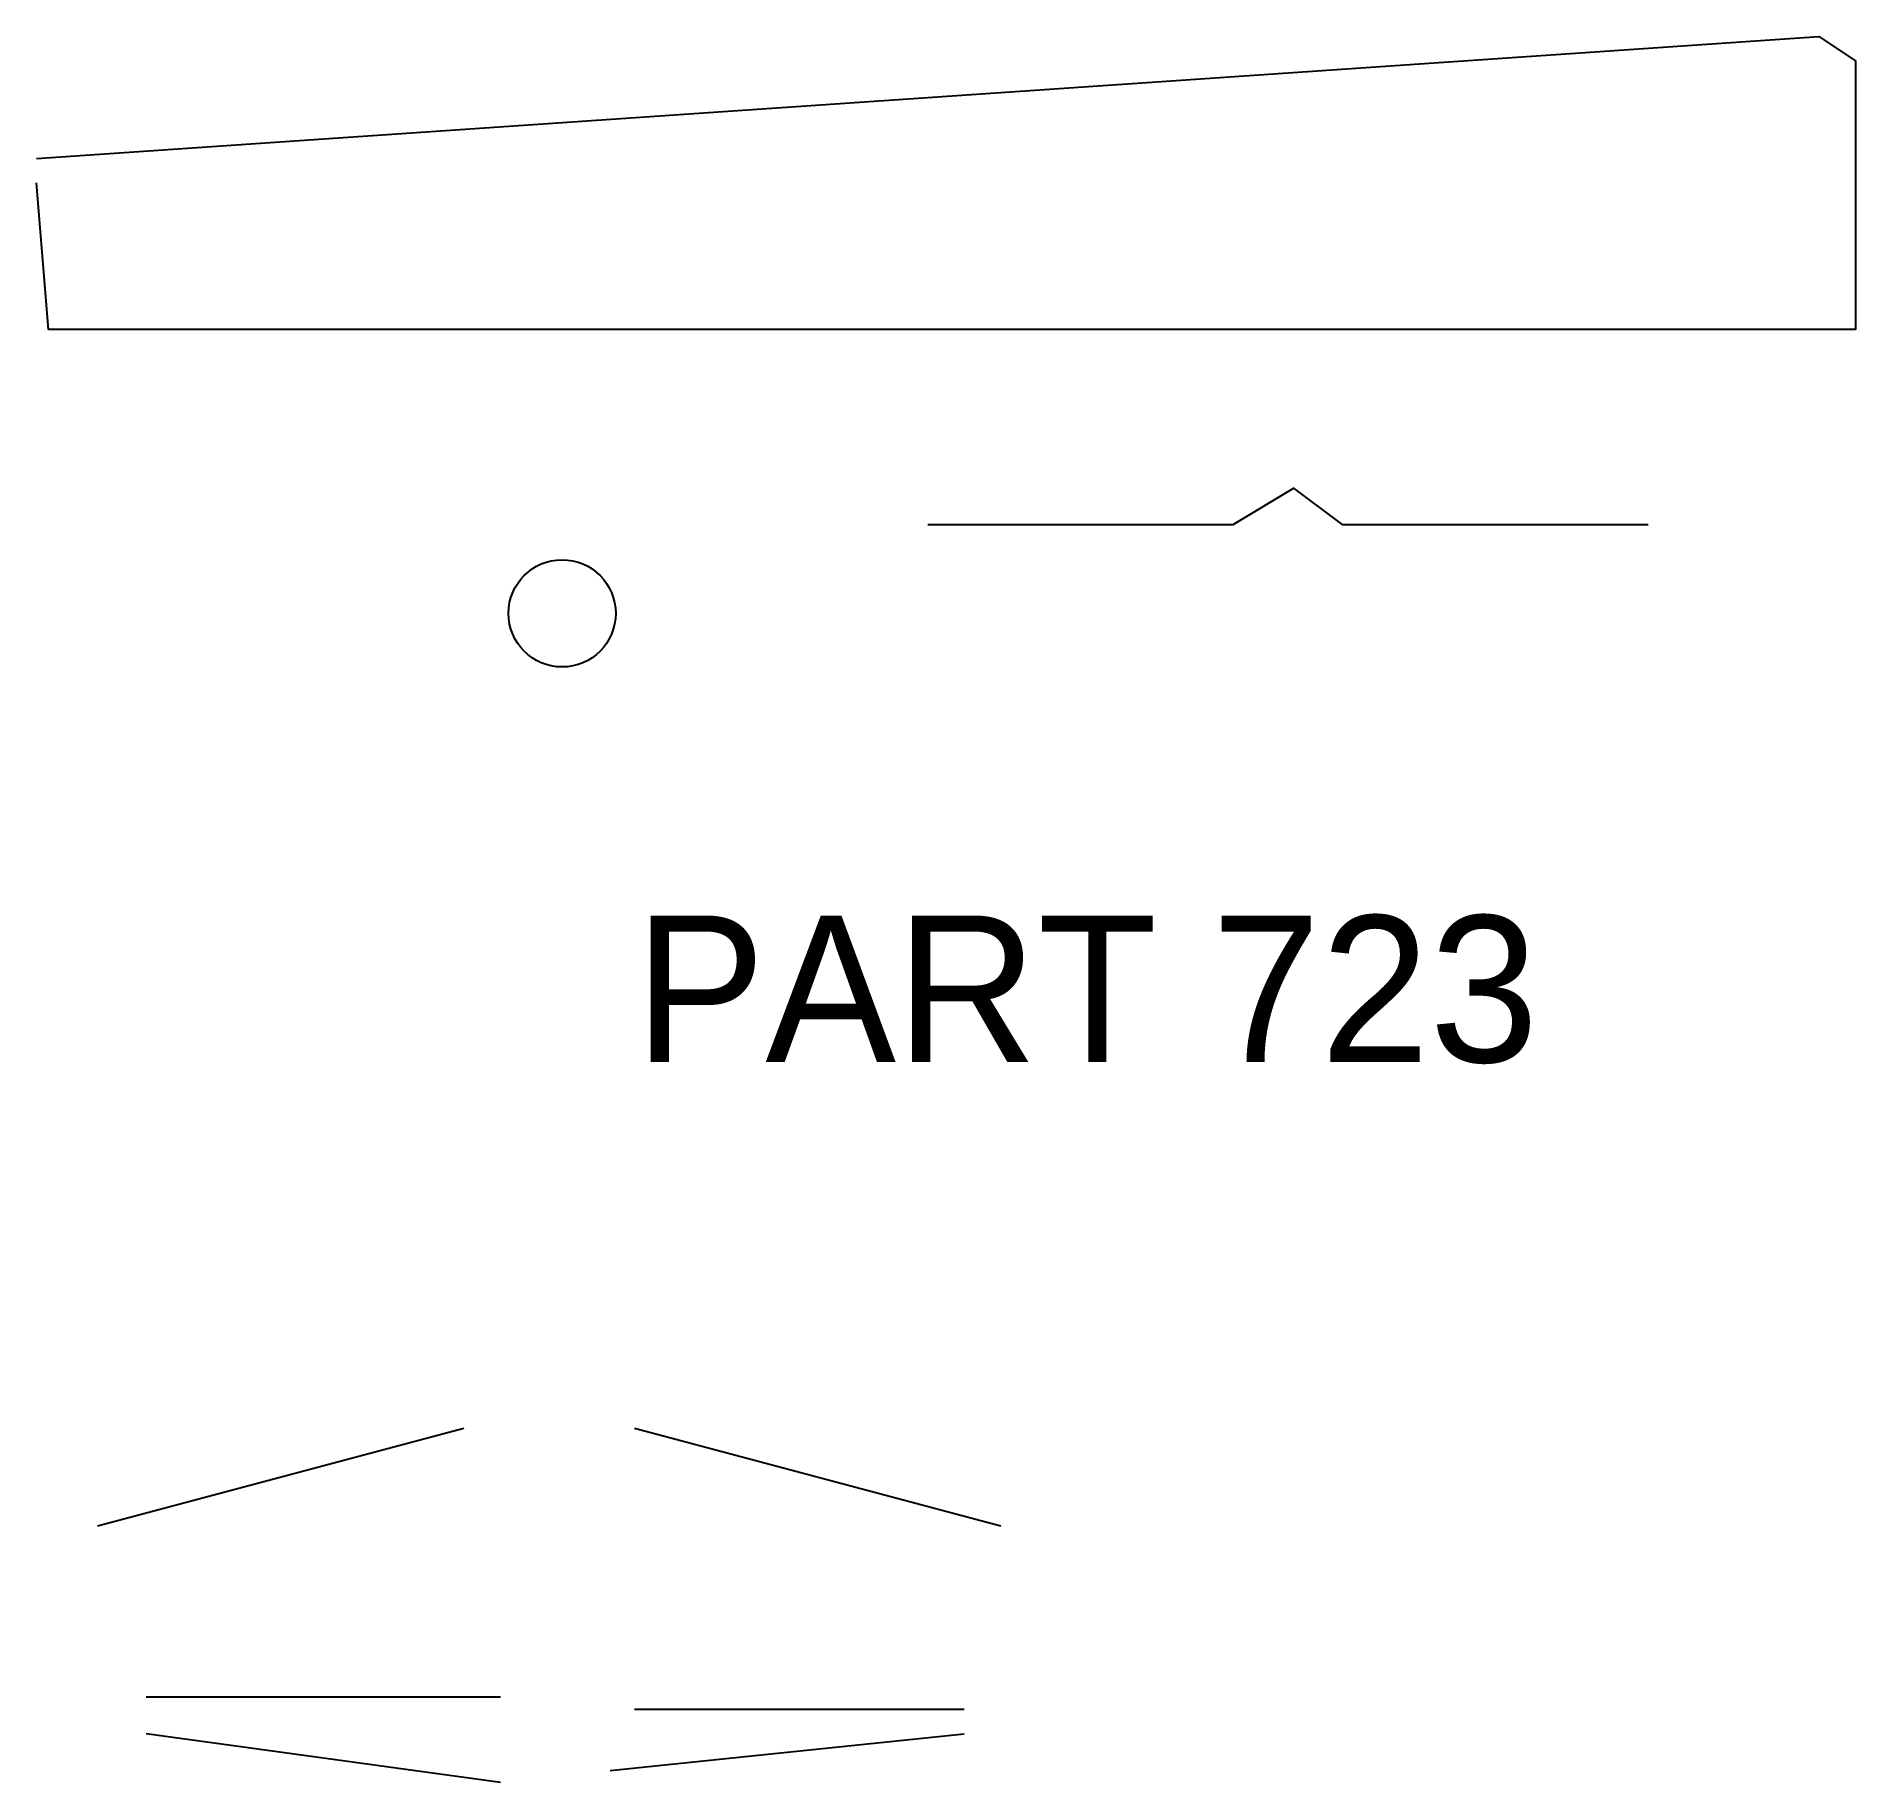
# Model space of a CAD drawing. Header units: millimetres. Extents: x 75 to 224, y 705 to 848.
import ezdxf

# ---------------------------------------------------------------- set-up
doc = ezdxf.new("R2010")
doc.units = ezdxf.units.MM
doc.layers.add('ANNOTATIONS', color=3, linetype='Continuous')
doc.layers.add('GEOMETRY', color=7, linetype='Continuous')

msp = doc.modelspace()

# ---------------------------------------------------------------- linework, layer by layer
at = {"layer": 'GEOMETRY'}
for points in [[(75, 838), (221, 848), (224, 846), (224, 824), (76, 824), (75, 836)], [(207, 808), (182, 808), (178, 811), (173, 808), (148, 808)], [(110, 734), (80, 726)], [(154, 726), (124, 734)], [(113, 712), (84, 712)], [(151, 711), (124, 711)], [(113, 705), (84, 709)], [(122, 706), (151, 709)]]:
    msp.add_lwpolyline(points, dxfattribs=at)
msp.add_circle((118.06, 800.75), 4.39, dxfattribs=at)

# ---------------------------------------------------------------- texts
at = {"layer": 'ANNOTATIONS'}
msp.add_text('PART 723', height=12, dxfattribs=at).set_placement((124, 764))

doc.saveas('drawing.dxf')
